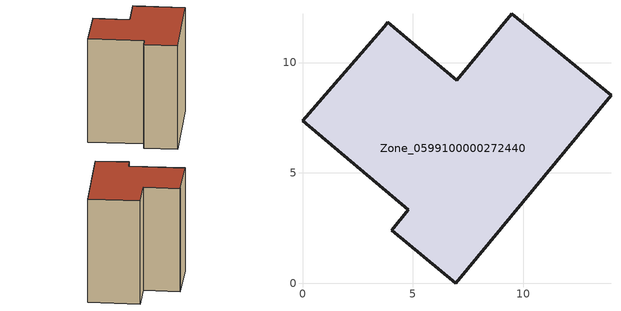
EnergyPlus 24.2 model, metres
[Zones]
Zone_0599100000272440
 floor ground (C_G): 4.03,2.4 4.79,3.33 0,7.35 3.7,11.63 3.87,11.83 6.99,9.2 9.48,12.21 13.97,8.51 6.94,0 z0
 wall outside (C_F): 4.79,3.33 4.03,2.4 6.94,0 13.97,8.51 9.48,12.21 6.99,9.2 3.87,11.83 3.7,11.63 0,7.35 4.79,3.33 z0:12.23
 roof outside (C_R): 3.7,11.63 0,7.35 4.79,3.33 4.03,2.4 6.94,0 13.97,8.51 9.48,12.21 6.99,9.2 3.87,11.83 z12.23
[BUILDING]
Pand.0599100000272440: North Axis=0; Terrain=City; Loads Convergence Tolerance Value=0.04; Temperature Convergence Tolerance Value=0.4; Solar Distribution=FullExterior; Maximum Number of Warmup Days=25; Minimum Number of Warmup Days=1
[Site:Location]
Rotterdam.The.Hague.AP_ZH_NLD Design_Conditions: Latitude=51.96; Longitude=4.45; Time Zone=1; Elevation=-4.5
[SITE:GROUNDTEMPERATURE:BUILDINGSURFACE]
18, 18, 18, 18, 18, 18, 18, 18, 18, 18, 18, 18
[MATERIAL] Thermal Absorptance=0.9; Solar Absorptance=0.7; Visible Absorptance=0.7
Name | Roughness | Thickness | Conductivity | Density | Specific Heat
G.TC.1946 | MediumSmooth | 0.15 | 1 | 540 | 1210
F.TC.1946 | Rough | 0.3 | 0.857143 | 1920 | 840
R.TC.1946 | MediumRough | 0.2 | 0.909091 | 1500 | 1000
[CONSTRUCTION]
C_G: G.TC.1946
C_F: F.TC.1946
C_R: R.TC.1946
[ZONE]
Zone_0599100000272440: Type=1; Multiplier=1; Ceiling Height=Autocalculate; Volume=Autocalculate; Floor Area=autocalculate; Part of Total Floor Area=Yes
[ZONEINFILTRATION:DESIGNFLOWRATE]
Infil_Zone_0599100000272440: Zone or ZoneList or Space or SpaceList=Zone_0599100000272440; Schedule=AlwaysOn; Design Flow Rate Calculation Method=Flow/Area; Flow Rate per Floor Area=0.003; Constant Term Coefficient=1; Temperature Term Coefficient=0; Velocity Term Coefficient=0; Velocity Squared Term Coefficient=0
[HVACTEMPLATE:ZONE:IDEALLOADSAIRSYSTEM]
Zone_0599100000272440: Maximum Heating Supply Air Temperature=50; Minimum Cooling Supply Air Temperature=13; Maximum Heating Supply Air Humidity Ratio=0.0156; Minimum Cooling Supply Air Humidity Ratio=0.0077; Heating Limit=NoLimit; Cooling Limit=NoLimit; Dehumidification Control Type=ConstantSensibleHeatRatio; Cooling Sensible Heat Ratio=0.7; Dehumidification Setpoint=60; Humidification Control Type=None; Humidification Setpoint=30; Outdoor Air Method=None; Outdoor Air Flow Rate per Person=0.00944; Outdoor Air Flow Rate per Zone Floor Area=0; Outdoor Air Flow Rate per Zone=0; Demand Controlled Ventilation Type=None; Outdoor Air Economizer Type=NoEconomizer; Heat Recovery Type=None; Sensible Heat Recovery Effectiveness=0.7; Latent Heat Recovery Effectiveness=0.65
[ZONECONTROL:THERMOSTAT]
ThermostatControl_Zone_0599100000272440: Zone or ZoneList=Zone_0599100000272440; Control Type Schedule=DualSetpointControlType; Control 1=Thermostat_Zone_0599100000272440; Temperature Difference Between Cutout And Setpoint=0
[THERMOSTATSETPOINT:DUALSETPOINT]
Thermostat_Zone_0599100000272440: Heating Setpoint Temperature Schedule=HeatingSetpoint_Zone_0599100000272440; Cooling Setpoint Temperature Schedule=CoolingSetpoint_Zone_0599100000272440
[SCHEDULE:COMPACT]
HeatingSetpoint_Zone_0599100000272440: Through: 12/31, For: AllDays, Until: 24:00, 21
CoolingSetpoint_Zone_0599100000272440: Through: 12/31, For: AllDays, Until: 24:00, 24
DualSetpointControlType: Through: 12/31, For: AllDays, Until: 24:00, 4
AlwaysOn: Through: 12/31, For: AllDays, Until: 24:00, 1
